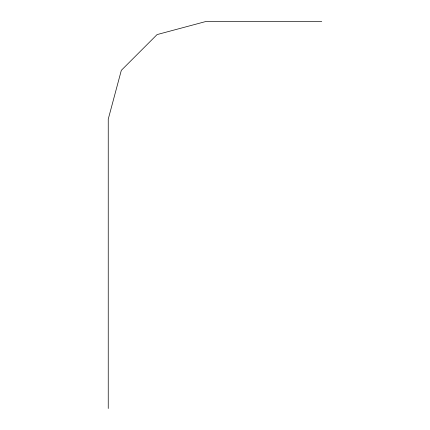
<?xml version="1.0" encoding="UTF-8"?>
<svg xmlns="http://www.w3.org/2000/svg" width="430" height="430" viewBox="0 0 430 430"><rect width="100%" height="100%" fill="white"/><g stroke="black" fill="none" stroke-linecap="round" stroke-linejoin="round"><path stroke-width="0.64" d="M321.758 21.5L205.905 21.5L157.074 34.583L121.325 70.332L108.242 119.164L108.242 408.5"/></g></svg>
